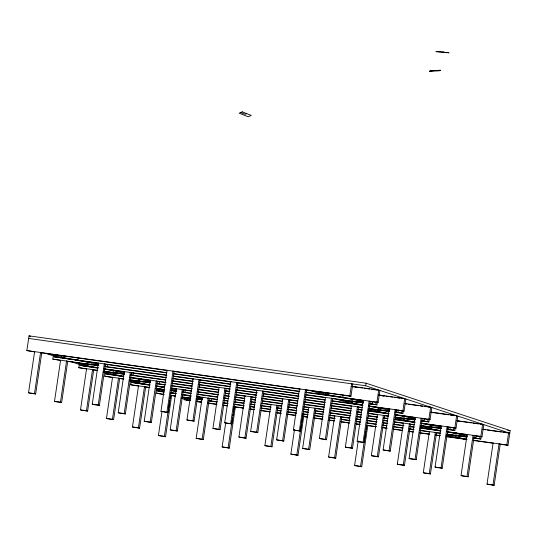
<?xml version="1.0" encoding="UTF-8"?>
<svg xmlns="http://www.w3.org/2000/svg" width="537" height="537" viewBox="0 0 537 537"><rect width="100%" height="100%" fill="white"/><g stroke="black" fill="none" stroke-linecap="round" stroke-linejoin="round"><path stroke-width="0.81" d="M34.663 351.883L26.85 350.567L29.025 335.853L366.093 383.21L510.15 430.627L507.975 445.341L499.678 444.173M35.67 393.99L34.496 393.608L40.57 352.494L41.738 352.883L35.67 393.99L29.71 393.151L28.535 392.769L34.61 351.654M60.641 360.434L52.827 359.119L53.425 355.071M61.648 402.542L60.473 402.159L66.548 361.045L67.716 361.428L61.648 402.542L55.687 401.703L54.512 401.32L60.587 360.206M69.528 359.011L61.084 357.3L61.319 355.682M78.315 357.77L77.959 360.199L61.084 357.3M86.618 368.986L78.805 367.67L79.281 364.428M87.477 361.508L87.115 363.932L98.358 364.985M87.625 411.094L86.45 410.711L92.525 369.597L93.693 369.98L87.625 411.094L81.664 410.255L80.49 409.872L86.564 368.758M95.505 367.563L87.061 365.851L87.296 364.234M99.385 405.395L98.217 405.012L104.285 363.898L105.46 364.281L99.385 405.395L93.425 404.556L92.257 404.173L98.325 363.059M112.595 377.538L104.782 376.222L105.38 372.175M107.507 364.321L107.145 366.751L104.782 365.972M113.455 370.06L113.092 372.483L124.336 373.537M113.602 419.645L112.434 419.256L118.502 378.149L119.67 378.531L113.602 419.645L107.642 418.806L106.467 418.424L112.542 377.31M121.483 376.115L113.038 374.403L113.273 372.779M125.363 413.946L124.195 413.564L130.263 372.45L131.437 372.832L125.363 413.946L119.402 413.107L118.234 412.725L124.302 371.611M138.573 386.09L130.76 384.774L131.357 380.726M133.485 372.873L133.122 375.303L130.76 374.524M139.432 378.605L139.07 381.035L150.313 382.089M139.58 428.197L138.412 427.808L144.48 386.7L145.648 387.083L139.58 428.197L132.451 426.975L138.519 385.861M147.46 384.667L139.016 382.948L139.251 381.33M151.34 422.498L150.172 422.109L156.24 381.002L157.415 381.384L151.34 422.498L144.211 421.276L150.279 380.162M163.718 394.52L156.737 393.319L157.334 389.278M159.462 381.424L159.1 383.854L156.737 383.076M168.101 412.597L166.933 412.208L173.008 371.101L174.176 371.483L168.101 412.597L160.972 411.376L167.047 370.262M170.457 395.252L171.625 395.635L165.557 436.749L158.428 435.52L161.946 411.678M165.557 436.749L164.389 436.359L168.148 410.872M168.396 409.228L169.726 400.186M169.974 398.541L170.336 396.071M177.317 431.05L176.149 430.661L182.224 389.553L183.392 389.936L177.317 431.05L171.357 430.211L170.189 429.828L176.264 388.714M185.44 389.976L185.077 392.399L182.714 391.621M194.085 421.149L192.911 420.76L198.985 379.652L200.153 380.035L194.085 421.149L188.125 420.31L186.95 419.927L193.025 378.813M203.295 439.602L202.127 439.212L208.202 398.105L209.37 398.488L203.295 439.602L196.166 438.373L202.241 397.266M211.417 398.528L211.061 400.951L208.692 400.172M220.063 429.701L218.888 429.311L224.963 388.204L226.131 388.587L220.063 429.701L212.927 428.472L219.002 387.365M231.823 424.002L230.655 423.612L236.723 382.505L237.898 382.888L231.823 424.002L224.694 422.78L230.762 381.666M233.327 412.409L234.179 406.65L235.347 407.039L229.279 448.147L222.143 446.925L225.668 423.082M229.279 448.147L228.104 447.764L232.602 417.343M232.843 415.698L233.085 414.054M246.04 438.246L244.865 437.863L250.94 396.756L252.108 397.138L246.04 438.246L240.079 437.413L238.905 437.024L244.979 395.917M257.8 432.553L256.632 432.164L262.7 391.057L263.875 391.439L257.8 432.553L251.84 431.714L250.672 431.332L256.74 390.218M272.017 446.797L270.843 446.415L276.917 405.301L278.085 405.69L272.017 446.797L266.057 445.965L264.882 445.576L270.957 404.468M283.778 441.105L282.61 440.716L288.678 399.609L289.852 399.991L283.778 441.105L276.649 439.877L282.717 398.769M300.539 431.204L299.371 430.815L305.439 389.708L306.614 390.09L300.539 431.204L293.41 429.976L299.478 388.869M302.653 415.497L302.895 413.852L304.063 414.242L297.995 455.349L290.859 454.127L294.504 429.459M297.995 455.349L296.82 454.967L301.317 424.545M301.559 422.901L302.412 417.142M309.755 449.65L308.587 449.268L314.655 408.154L315.83 408.543L309.755 449.65L302.626 448.429L308.694 407.321M326.516 439.749L325.348 439.367L331.423 398.259L332.591 398.642L326.516 439.749L319.387 438.528L325.456 397.42M334.403 396.225L325.952 394.507L326.194 392.889M335.732 458.202L334.564 457.819L340.633 416.705L341.807 417.095L335.732 458.202L329.772 457.37L328.604 456.98L334.672 415.873M343.19 394.984L342.834 397.407L325.952 394.507M350.956 396.319L349.782 395.937L351.574 383.794L352.749 384.177L350.956 396.319L306.124 390.023M352.232 399.528L351.99 401.146L363.234 402.193M352.494 448.301L351.326 447.918L357.4 406.804L358.568 407.194L352.494 448.301L346.533 447.469L345.365 447.079L351.44 405.972M360.381 404.777L351.93 403.059L352.171 401.441M364.261 442.602L363.093 442.219L369.161 401.112L370.329 401.495L364.261 442.602L358.3 441.77L357.132 441.38L363.2 400.273M506.451 432.728L509.767 433.198L365.717 385.781L366.093 383.21M366.006 429.372L366.617 425.257L367.785 425.646L361.71 466.754L354.581 465.532L358.226 440.864M361.71 466.754L360.542 466.371L365.764 431.016M372.376 401.528L372.02 403.958L369.651 403.18M377.41 401.636L376.934 404.871L375.759 404.489L376.122 402.059M379.881 390.439L378.088 402.582L376.92 402.2L378.713 390.057L352.144 386.325M378.33 407.268L377.967 409.697L389.211 410.745M378.478 456.853L377.303 456.47L383.378 415.356L384.546 415.745L378.478 456.853L372.517 456.014L371.342 455.631L377.417 414.524M386.358 413.329L377.914 411.611L378.149 409.993M390.238 451.154L389.07 450.771L395.138 409.657L396.306 410.046L390.238 451.154L383.109 449.932L389.177 408.825M398.353 410.08L397.998 412.51L395.628 411.731M403.388 410.181L402.911 413.423L401.736 413.034L402.099 410.61M405.858 398.991L404.066 411.134L402.898 410.751L404.69 398.608L378.954 394.99M404.307 415.819L403.945 418.249L415.188 419.296M404.455 465.404L403.28 465.022L409.355 423.908L410.523 424.297L404.455 465.404L398.494 464.565L397.32 464.183L403.394 423.069M412.335 421.881L403.891 420.162L404.126 418.545M416.215 459.706L415.047 459.323L421.115 418.209L422.283 418.598L416.215 459.706L410.255 458.867L409.087 458.484L415.155 417.377M424.337 418.632L423.975 421.062L421.605 420.283M429.365 418.732L428.888 421.975L427.714 421.585L428.076 419.162M427.687 406.959L431.835 407.543L430.043 419.686L428.875 419.303L430.667 407.16L404.932 403.542M430.285 424.371L429.922 426.801L441.166 427.848M430.432 473.956L429.258 473.574L435.332 432.46L436.5 432.842L430.432 473.956L424.472 473.117L423.297 472.735L429.372 431.62M438.313 430.426L429.868 428.714L430.103 427.096M442.193 468.257L441.025 467.875L447.093 426.761L448.267 427.15L442.193 468.257L436.232 467.418L435.064 467.036L441.132 425.922M450.315 427.183L449.952 429.613L447.589 428.835M455.222 428.096L454.866 430.526L453.698 430.137L454.054 427.707M457.813 416.094L456.02 428.237L454.852 427.855L456.645 415.712L430.909 412.094M456.262 432.923L455.9 435.346L467.143 436.4M464.29 438.977L455.846 437.266L456.081 435.648M468.17 476.809L467.002 476.426L473.07 435.312L474.245 435.695L468.17 476.809L462.209 475.97L461.041 475.587L467.109 434.473M476.292 435.735L475.93 438.165L473.567 437.387M481.199 436.648L480.843 439.071L479.675 438.689L480.031 436.259M480.474 424.176L483.79 424.646L481.998 436.789L480.83 436.4L482.622 424.264L456.886 420.646M494.147 485.361L492.979 484.978L499.048 443.864L500.222 444.247L494.147 485.361L487.019 484.139L493.087 443.025M507.975 445.341L506.807 444.951L508.599 432.809L482.864 429.197M435.547 70.481L429.895 71.052M246.738 113.629L245.214 114.3L240.69 112.508M444.421 52.27L442.481 52.21L447.086 52.72M57.701 355.125L53.237 354.715L54.888 355.259L66.132 356.306M83.678 363.67L79.214 363.267L80.865 363.811L92.109 364.858M95.546 365.12L97.781 365.321M109.655 372.222L105.192 371.819L106.843 372.363L118.086 373.41M121.523 373.671L124.503 373.94M322.576 392.332L318.112 391.929L319.763 392.473L331.007 393.514M135.633 380.773L131.169 380.371L132.827 380.914L144.064 381.961M147.5 382.223L149.736 382.425M348.553 400.884L344.089 400.474L345.741 401.025L356.984 402.065M360.421 402.327L363.395 402.602M157.146 388.922L161.61 389.325M173.478 390.775L176.458 391.043M374.531 409.436L370.067 409.026L371.718 409.57L382.962 410.617M386.398 410.879L389.372 411.154M183.124 397.467L187.588 397.877M199.455 399.32L202.436 399.595M400.508 417.987L396.044 417.578L397.695 418.122L408.939 419.169M412.376 419.431L414.611 419.639M426.485 426.539L422.022 426.13L423.673 426.673L434.916 427.721M438.353 427.982L441.333 428.257M452.463 435.084L447.999 434.681L449.65 435.225L460.894 436.272M464.33 436.534L466.566 436.735M170.672 390.11L176.29 390.634M158.804 389.466L164.423 389.99M197.448 398.736L202.268 399.186M184.782 398.018L190.4 398.535M28.642 338.424L365.717 385.781M351.654 386.479L358.3 387.412M359.743 387.613L362.448 387.996M364.106 388.224L369.919 389.043M371.577 389.278L377.39 390.09M378.464 395.145L385.103 396.078M386.465 396.266L388.426 396.541M390.084 396.776L392.574 397.125M394.239 397.36L395.897 397.595M397.555 397.83L400.052 398.179M401.71 398.407L403.368 398.642M26.85 350.567L349.782 395.937M405.274 403.811L406.932 404.046M408.59 404.28L418.558 405.677M420.216 405.912L422.706 406.261M424.364 406.496L426.029 406.731M41.302 352.816L167.49 370.543M173.297 371.362L300.311 389.204M166.886 372.691L53.982 356.83L98.325 363.281M173.532 373.624L299.713 391.352M305.526 392.171L376.92 402.2M104.963 364.214L166.396 372.846M173.867 373.893L231.152 381.941M236.408 382.68L299.223 391.507M305.862 392.44L363.146 400.488M369.785 401.421L378.088 402.582M52.827 359.119L97.653 365.415M104.91 366.435L166.557 375.094M173.203 376.028L230.48 384.076M237.126 385.009L298.559 393.641M306.03 394.688L363.307 402.737M369.785 403.643L375.759 404.489M431.251 412.362L448.684 414.812M450.342 415.047L455.322 415.745M66.226 361.22L97.996 365.684M104.634 366.617L166.9 375.363M173.538 376.296L193.468 379.095M199.274 379.914L230.823 384.344M237.461 385.277L298.894 393.91M305.54 394.843L325.462 397.642M332.101 398.575L363.65 403.005M369.463 403.824L376.934 404.871M98.224 367.946L79.966 365.382L97.734 368.1M104.037 368.765L166.302 377.511M172.941 378.444L192.864 381.243M199.509 382.176L230.225 386.492M236.864 387.425L299.129 396.172M304.935 396.991L324.858 399.79M332.336 400.837L363.046 405.153M368.859 405.965L402.898 410.751M104.332 369.026L124.302 371.832M130.941 372.765L165.812 377.665M172.451 378.598L193.206 381.512M199.845 382.445L229.735 386.647M237.206 387.694L257.129 390.493M262.942 391.312L298.639 396.326M305.278 397.259L325.2 400.058M331.839 400.991L362.556 405.301M369.201 406.234L389.956 409.154M395.762 409.966L404.066 411.134M78.805 367.67L97.069 370.235M103.708 371.168L124.463 374.081M130.887 374.987L165.973 379.914M172.612 380.847L192.535 383.646M199.18 384.579L229.896 388.895M236.535 389.828L257.29 392.742M263.103 393.561L297.968 398.461M304.613 399.394L325.362 402.307M332.007 403.24L361.891 407.435M369.362 408.489L389.285 411.288M395.098 412.101L401.736 413.034M457.229 420.914L459.719 421.263M460.672 421.397L467.19 422.31M468.848 422.545L471.338 422.894M473.003 423.129L478.809 423.948M92.431 369.805L97.412 370.503M123.973 374.235L104.05 371.436L115.864 375.329M130.619 375.168L165.483 380.068M172.954 381.116L192.877 383.915M198.69 384.734L219.445 387.647M225.251 388.466L230.232 389.164M236.877 390.097L256.8 392.896M263.439 393.829L298.31 398.729M304.949 399.662L324.872 402.461M331.517 403.394L351.44 406.194M358.078 407.127L362.233 407.704M368.872 408.637L388.795 411.436M395.44 412.369L402.911 413.423M507.66 430.278L510.15 430.627M123.785 376.437L105.943 373.933L123.711 376.652M130.014 377.316L165.711 382.331M172.357 383.264L192.28 386.063M198.918 386.996L218.841 389.795M225.486 390.728L229.635 391.312M236.273 392.245L256.203 395.044M262.841 395.977L297.706 400.877M304.351 401.81L324.274 404.603M330.913 405.536L351.668 408.456M358.313 409.389L362.462 409.973M368.275 410.785L388.654 413.651M395.668 414.638L428.875 419.303M130.31 377.571L150.279 380.384M156.918 381.317L166.054 382.599M171.867 383.418L191.79 386.217M199.261 387.264L219.183 390.063M224.996 390.882L229.977 391.58M235.783 392.393L256.538 395.313M263.184 396.246L283.106 399.045M288.919 399.857L298.048 401.146M304.687 402.072L324.617 404.871M331.255 405.804L351.178 408.603M357.823 409.536L361.972 410.12M368.61 411.053L388.533 413.852M395.178 414.786L415.101 417.585M421.74 418.518L430.043 419.686M104.782 376.222L123.879 378.9M130.518 379.834L150.441 382.633M156.864 383.539L165.383 384.734M171.196 385.553L191.951 388.466M198.589 389.399L218.519 392.198M225.157 393.131L229.306 393.715M235.951 394.648L255.874 397.447M262.512 398.38L282.435 401.179M289.081 402.112L297.384 403.28M304.023 404.213L323.945 407.006M331.416 408.06L351.339 410.859M357.152 411.671L361.307 412.255M367.946 413.188L388.701 416.108M395.339 417.041L414.436 419.719M421.74 420.746L427.714 421.585M483.206 429.466L485.696 429.815M487.354 430.05L497.316 431.446M498.98 431.681L501.471 432.03M503.129 432.265L504.787 432.5M119.234 378.471L123.389 379.055M130.028 379.988L149.951 382.787M156.596 383.72L164.893 384.888M171.538 385.821L192.293 388.734M198.099 389.553L218.029 392.352M225.5 393.399L228.816 393.863M236.287 394.917L245.422 396.199M251.229 397.018L256.216 397.716M262.022 398.528L282.777 401.448M289.416 402.381L297.72 403.549M304.365 404.482L324.288 407.274M330.926 408.207L350.849 411.006M357.494 411.939L361.643 412.523M368.288 413.456L377.417 414.739M384.056 415.672L388.211 416.256M414.772 419.988L394.849 417.189L406.717 421.089M421.417 420.921L428.888 421.975M149.763 384.989L131.921 382.485L149.689 385.204M156.824 385.982L164.295 387.036M171.766 388.083L191.689 390.882M197.502 391.695L218.257 394.614M224.896 395.547L229.051 396.131M235.689 397.065L244.818 398.347M251.464 399.28L255.612 399.864M262.257 400.797L282.18 403.596M288.819 404.529L297.122 405.69M303.761 406.623L323.683 409.422M330.329 410.355L351.084 413.275M357.723 414.208L361.045 414.671M368.516 415.725L377.645 417.007M383.458 417.82L387.607 418.404M394.252 419.337L415.007 422.257M421.646 423.19L454.852 427.855M156.287 386.123L164.637 387.305M171.276 388.238L176.257 388.936M182.895 389.869L191.199 391.03M197.844 391.963L218.593 394.883M224.406 395.695L229.386 396.4M235.199 397.212L244.328 398.494M251.799 399.548L255.122 400.011M262.593 401.065L282.516 403.864M288.329 404.676L297.458 405.959M303.271 406.778L309.084 407.596M314.897 408.409L324.026 409.691M330.664 410.624L350.594 413.423M357.233 414.356L361.381 414.94M368.026 415.873L377.155 417.155M383.801 418.088L387.949 418.672M394.588 419.605L414.517 422.404M421.156 423.337L441.078 426.136M447.724 427.069L456.02 428.237M130.76 384.774L149.857 387.452M155.663 388.271L164.799 389.553M171.182 390.446L176.418 391.184M182.842 392.091L191.36 393.285M198.005 394.218L217.928 397.018M224.567 397.951L228.722 398.535M234.535 399.347L244.496 400.75M251.135 401.683L255.283 402.267M261.928 403.2L281.851 405.999M288.49 406.932L296.793 408.093M303.432 409.026L308.419 409.731M315.058 410.664L323.361 411.825M330 412.758L350.755 415.678M356.568 416.49L361.549 417.195M367.355 418.008L377.316 419.41M383.962 420.343L387.284 420.807M394.755 421.86L414.678 424.66M420.491 425.472L441.239 428.392M447.717 429.298L453.698 430.137M144.386 386.909L149.367 387.607M164.678 389.755L156.005 388.54L163.872 391.131M170.947 390.641L176.76 391.453M182.573 392.272L190.87 393.44M197.515 394.373L217.438 397.165M224.077 398.098L228.232 398.682M234.87 399.615L244.832 401.018M250.645 401.83L255.625 402.535M261.438 403.347L271.4 404.75M277.213 405.563L281.361 406.147M288.832 407.2L296.303 408.248M303.774 409.295L308.755 409.999M314.568 410.812L323.697 412.094M330.342 413.027L350.265 415.826M356.904 416.759L361.059 417.343M367.697 418.276L376.826 419.558M383.472 420.491L387.62 421.075M394.265 422.008L403.394 423.29M410.033 424.223L414.188 424.807M420.827 425.74L440.749 428.539M447.395 429.472L454.866 430.526M164.094 391.903L157.898 391.037L164.047 392.117M170.35 392.782L176.163 393.601M181.969 394.42L191.105 395.702M197.744 396.635L217.666 399.434M224.312 400.367L227.628 400.83M235.099 401.884L244.234 403.166M250.873 404.099L255.028 404.683M260.834 405.495L270.796 406.898M277.441 407.831L281.589 408.415M288.235 409.348L296.531 410.51M303.177 411.443L308.157 412.148M314.796 413.081L323.099 414.242M329.738 415.175L349.661 417.974M356.306 418.907L360.455 419.491M367.1 420.424L377.061 421.827M382.868 422.639L387.848 423.337M393.661 424.156L403.623 425.559M410.268 426.492L414.416 427.069M421.055 428.002L440.984 430.802M446.791 431.62L480.83 436.4M170.685 393.05L175.673 393.755M182.265 394.675L190.615 395.85M196.985 396.749L203.067 397.602M207.879 398.279L217.176 399.582M223.822 400.515L227.97 401.099M234.609 402.032L243.744 403.314M250.383 404.247L254.538 404.831M261.177 405.764L271.138 407.167M276.951 407.979L281.932 408.684M287.745 409.496L296.874 410.778M303.512 411.711L308.493 412.416M315.138 413.349L322.609 414.396M330.08 415.443L335.061 416.148M340.874 416.96L350.003 418.242M356.649 419.175L360.797 419.759M367.436 420.693L376.571 421.975M383.21 422.908L387.358 423.492M394.004 424.425L403.965 425.828M409.778 426.64L413.926 427.224M420.565 428.157L440.494 430.956M447.133 431.889L467.056 434.688M473.701 435.621L481.998 436.789M156.737 393.319L164.208 394.373M170.853 395.306L175.002 395.89M182.473 396.937L190.776 398.105M196.589 398.917L202.395 399.736M208.826 400.636L217.344 401.837M223.983 402.77L228.131 403.354M234.776 404.287L243.905 405.569M250.544 406.502L254.699 407.086M261.338 408.019L270.473 409.301M277.112 410.234L281.26 410.818M287.906 411.751L296.209 412.913M302.848 413.846L307.829 414.551M314.467 415.484L322.771 416.645M329.416 417.578L335.222 418.397M341.035 419.216L350.164 420.498M355.977 421.31L360.126 421.894M366.771 422.827L375.9 424.109M382.545 425.042L386.694 425.626M393.332 426.559L403.3 427.962M409.107 428.774L414.087 429.472M419.9 430.291L440.655 433.205M447.294 434.138L467.217 436.937M473.694 437.85L479.675 438.689M171.189 395.574L175.344 396.158M190.655 398.306L181.983 397.091L190.642 399.944M196.925 399.186L201.905 399.89M208.551 400.824L216.847 401.985M223.493 402.918L227.641 403.502M234.286 404.435L244.248 405.838M250.886 406.771L254.209 407.234M260.848 408.167L269.983 409.449M277.454 410.503L280.77 410.966M287.416 411.899L296.545 413.181M303.19 414.114L308.171 414.819M314.81 415.752L323.113 416.913M329.752 417.846L333.907 418.43M341.378 419.484L349.674 420.646M356.32 421.579L360.468 422.163M367.113 423.096L376.242 424.378M382.881 425.311L387.036 425.895M393.675 426.828L402.81 428.11M409.449 429.043L413.597 429.627M420.243 430.56L429.372 431.842M435.01 432.634L440.165 433.359M466.727 437.091L446.804 434.292L458.672 438.192M473.372 438.024L480.843 439.071M190.514 400.521L183.876 399.588L190.024 400.669M197.16 401.454L201.717 402.092M207.947 402.972L217.082 404.254M223.721 405.187L227.044 405.65M233.682 406.583L243.644 407.986M250.289 408.919L254.437 409.496M261.076 410.429L270.212 411.718M276.85 412.651L281.005 413.228M287.644 414.161L295.947 415.329M303.418 416.383L307.567 416.96M314.212 417.893L322.509 419.061M329.154 419.994L334.135 420.693M340.773 421.626L349.077 422.794M355.716 423.727L359.871 424.311M366.509 425.244L376.471 426.647M382.284 427.459L387.264 428.157M393.077 428.976L402.206 430.258M408.852 431.191L413 431.775M419.639 432.708L429.6 434.104M435.413 434.923L440.394 435.621M446.207 436.44L466.593 439.3M473.6 440.286L506.807 444.951M196.67 401.602L201.65 402.307M208.289 403.24L216.592 404.401M223.231 405.334L227.379 405.918M234.025 406.851L243.154 408.133M249.799 409.066L253.947 409.65M260.586 410.583L269.722 411.866M277.193 412.919L281.341 413.497M287.154 414.316L295.457 415.484M302.928 416.531L307.077 417.115M313.722 418.048L322.851 419.33M328.664 420.149L334.47 420.961M341.116 421.894L349.419 423.062M356.058 423.995L360.206 424.579M366.852 425.512L375.981 426.794M382.626 427.727L386.774 428.311M393.413 429.244L402.549 430.526M409.187 431.459L413.342 432.043M419.981 432.976L429.11 434.258M435.755 435.192L439.904 435.776M446.542 436.709L466.472 439.508M473.11 440.441L493.033 443.24M28.535 392.769L34.496 393.608M160.972 411.376L166.933 412.208M293.41 429.976L299.371 430.815M92.257 404.173L98.217 405.012M224.694 422.78L230.655 423.612M357.132 441.38L363.093 442.219M54.512 401.32L60.473 402.159M186.95 419.927L192.911 420.76M319.387 438.528L325.348 439.367M118.234 412.725L124.195 413.564M250.672 431.332L256.632 432.164M383.109 449.932L389.07 450.771M80.49 409.872L86.45 410.711M212.927 428.472L218.888 429.311M345.365 447.079L351.326 447.918M144.211 421.276L150.172 422.109M276.649 439.877L282.61 440.716M409.087 458.484L415.047 459.323M106.467 418.424L112.434 419.256M238.905 437.024L244.865 437.863M371.342 455.631L377.303 456.47M170.189 429.828L176.149 430.661M302.626 448.429L308.587 449.268M435.064 467.036L441.025 467.875M132.451 426.975L138.412 427.808M264.882 445.576L270.843 446.415M397.32 464.183L403.28 465.022M196.166 438.373L202.127 439.212M328.604 456.98L334.564 457.819M461.041 475.587L467.002 476.426M158.428 435.52L164.389 436.359M290.859 454.127L296.82 454.967M423.297 472.735L429.258 473.574M222.143 446.925L228.104 447.764M354.581 465.532L360.542 466.371M487.019 484.139L492.979 484.978M340.163 397.252L357.038 400.159M351.93 403.059L362.381 404.858M369.355 406.355L383.015 408.711M377.914 411.611L389.164 413.544M395.333 414.906L408.993 417.256M75.294 360.045L92.169 362.945L83.718 361.226M403.891 420.162L415.141 422.095M87.061 365.851L98.311 367.785M421.31 423.458L434.97 425.807M104.48 369.147L118.147 371.497M429.868 428.714L440.313 430.506M113.038 374.403L123.483 376.195M447.287 432.01L460.954 434.359M130.457 377.699L144.124 380.048M455.846 437.266L467.096 439.199M139.016 382.948L150.266 384.888M156.442 386.251L164.476 387.633M170.618 392.466L176.243 393.433M182.419 394.796L191.259 396.319M196.596 401.018L201.415 401.851M351.896 386.559L354.158 386.949M355.669 387.211L357.179 387.472M378.625 395.239L380.136 395.501M430.587 412.342L432.849 412.731M348.594 398.434L355.387 399.615M457.316 421.021L458.826 421.283M374.571 406.986L381.364 408.16M400.548 415.537L407.341 416.712M426.526 424.089L433.319 425.264M109.696 369.778L116.489 370.953M452.503 432.641L459.296 433.815M135.673 378.33L142.466 379.505M161.657 386.882L164.671 387.399M187.635 395.427L190.648 395.95M170.424 392.695L173.438 393.218M197.153 401.381L199.415 401.77M381.995 395.641L383.572 396.158M360.186 400.065L363.341 401.105M386.163 408.617L389.318 409.657M412.141 417.168L415.296 418.209M438.118 425.72L441.273 426.761M464.096 434.272L467.25 435.312M354.225 399.233L362.905 402.085M380.203 407.784L388.882 410.637M406.18 416.329L415.645 419.444M432.157 424.881L440.837 427.734M458.135 433.433L466.814 436.286M316.944 391.547L328.778 395.433M342.921 400.092L354.762 403.985M368.899 408.644L380.74 412.537M420.854 425.747L432.694 429.64M310.983 390.708L322.824 394.601M336.961 399.26L348.802 403.153M368.463 409.624L374.779 411.698M395.232 418.437L400.756 420.249M420.417 426.727L426.734 428.801M446.395 435.279L452.711 437.353M29.025 335.853L30.616 336.384M95.311 362.858L98.466 363.898M121.288 371.409L124.443 372.443M147.266 379.961L150.42 380.995M173.243 388.513L176.398 389.547M199.22 397.058L202.375 398.098M89.35 362.019L98.821 365.133M115.327 370.57L124.007 373.423M141.305 379.122L149.984 381.975M171.229 388.969L176.754 390.788M197.207 397.521L201.939 399.078M52.069 354.333L63.91 358.226M78.046 362.884L89.887 366.778M130.008 379.988L141.842 383.881M46.108 353.494L57.949 357.387M72.092 362.045L83.926 365.939M103.587 372.416L109.904 374.49M129.571 380.968L135.881 383.042M156.334 389.775L161.859 391.594M181.526 398.065L187.836 400.146M430.432 70.763L429.358 71.347L439.595 70.783L440.662 70.199L430.432 70.763M242.221 111.837L239.166 113.186L248.201 116.764L251.256 115.421L242.221 111.837M439.816 51.767L435.937 51.639L449.026 52.78L439.816 51.767"/></g></svg>
